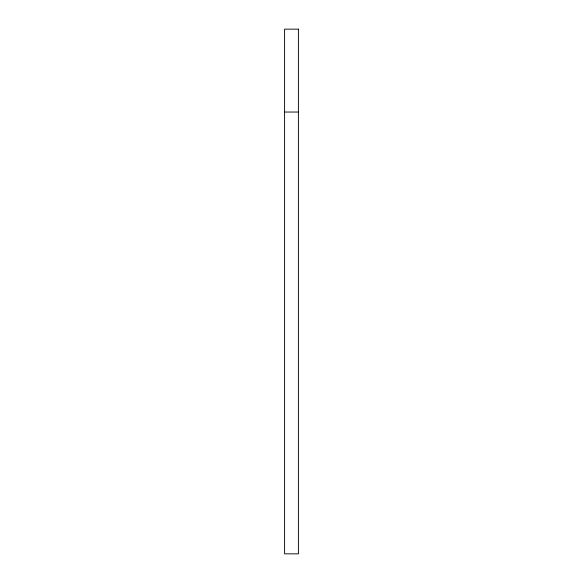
<?xml version="1.0" encoding="UTF-8"?>
<svg xmlns="http://www.w3.org/2000/svg" width="583" height="583" viewBox="0 0 583 583"><rect width="100%" height="100%" fill="white"/><g stroke="black" fill="none" stroke-linecap="round" stroke-linejoin="round"><path stroke-width="0.87" d="M284.591 112.038L298.409 112.038M298.409 29.15L284.591 29.15L284.591 553.85L298.409 553.85L298.409 29.15"/></g></svg>
